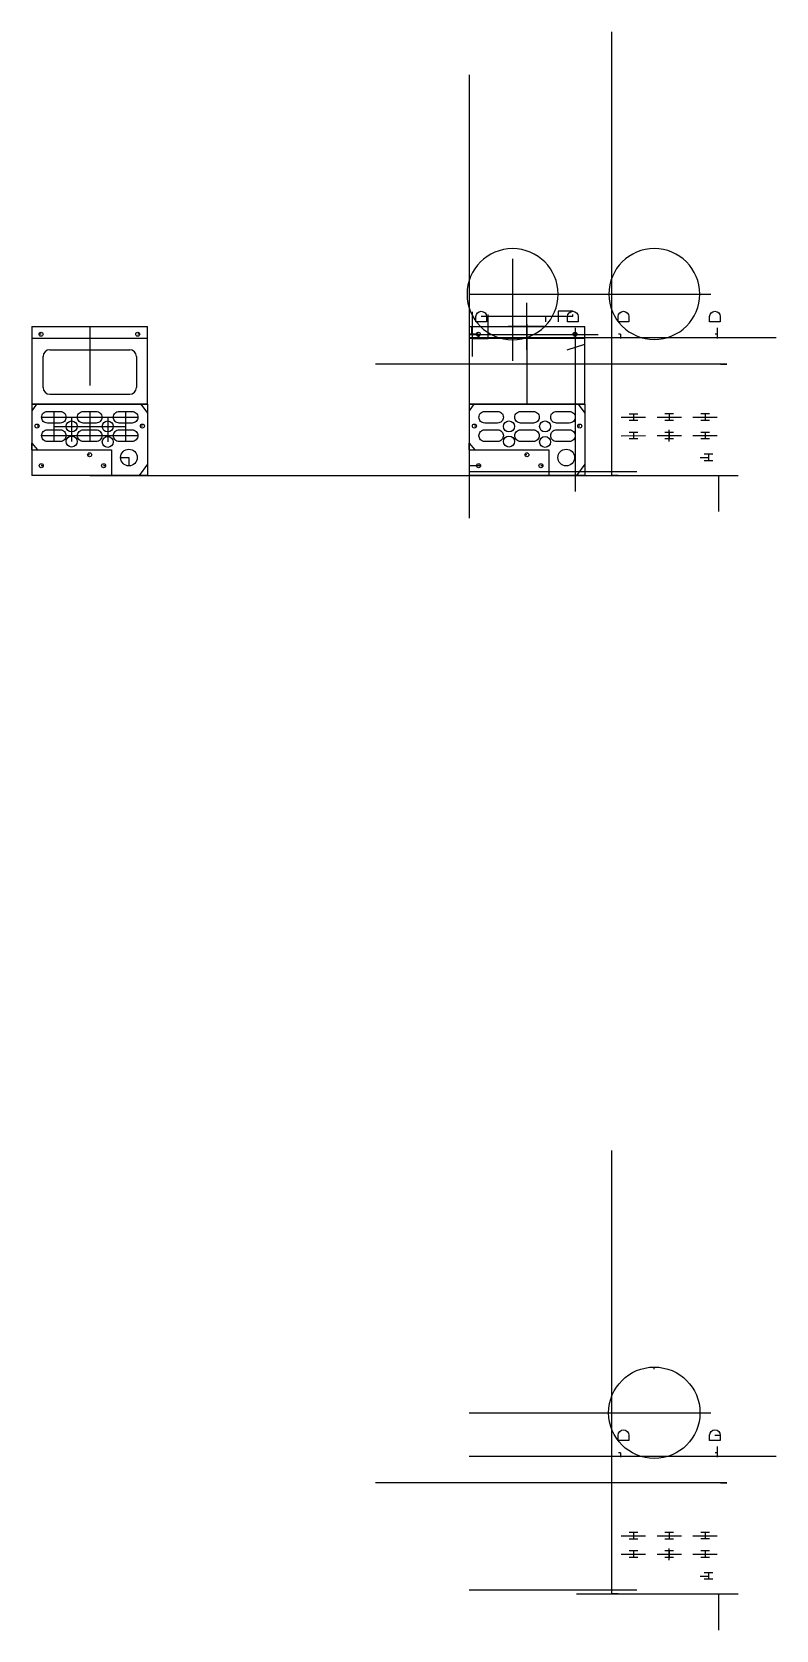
# Model space of a CAD drawing. Header units: millimetres. Extents: x -377 to -42, y -1526 to -807.
import ezdxf

# ---------------------------------------------------------------- set-up
doc = ezdxf.new("R2010")
doc.units = ezdxf.units.MM
doc.header["$MEASUREMENT"] = 0
for name, color, linetype, true_color in [('LCD panel', 7, 'Continuous', 0xc2ced6), ('LED+SWITCH', 7, 'Continuous', 0xc2ced6), ('speaker', 7, 'Continuous', 0xc2ced6)]:
    doc.layers.add(name, color=color, linetype=linetype, true_color=true_color)

msp = doc.modelspace()

# ---------------------------------------------------------------- linework, layer by layer
at = {"layer": 'LCD panel', "color": 1}
for p, q in [((-115.98, -807.1, -1.44), (-115.98, -1006.59, -1.44)), ((-179.98, -826.44, -1.8), (-179.98, -1025.92, -1.8)), ((-179.98, -943.16, -1.8), (-121.97, -943.16, -1.8)), ((-115.98, -1310.37, -1.44), (-115.98, -1509.86, -1.44))]:
    msp.add_line(p, q, dxfattribs=at)
at = {"layer": 'LCD panel'}
for p, q in [((-160.48, -909.19, 1.45), (-160.48, -955.13, 1.45)), ((-154.01, -950.09, 1.5), (-154.01, -928.95, 1.5)), ((-376.79, -939.59), (-324.79, -939.59)), ((-376.79, -939.59), (-376.79, -944.84)), ((-324.79, -944.84), (-324.79, -939.59)), ((-179.98, -939.59, 2), (-127.98, -939.59, 2)), ((-179.98, -939.59, 2), (-179.98, -944.84, 2)), ((-153.98, -974.59, 4.5), (-153.98, -938.59, 4.5)), ((-127.98, -944.84, 2), (-127.98, -939.59, 2)), ((-376.79, -944.84), (-376.79, -944.84)), ((-372.69, -943.09), (-373.59, -943.09)), ((-328.29, -943.09), (-329.19, -943.09)), ((-324.79, -944.84), (-324.79, -944.84)), ((-179.98, -944.84, 2), (-179.98, -944.84, 2)), ((-175.88, -943.09, 2), (-176.78, -943.09, 2)), ((-175.88, -943.09, 4.5), (-175.88, -943.09, -13.91)), ((-135.98, -950.09, 1.5), (-127.98, -947.6, 4.5)), ((-131.48, -943.09, 2), (-132.38, -943.09, 2)), ((-127.98, -944.84, 2), (-127.98, -944.84, 2)), ((-63.98, -956.54, 4.5), (-222.16, -956.54, 4.5)), ((-66.83, -956.54, 4.5), (-63.98, -956.54, 4.5)), ((-376.79, -974.59), (-374.79, -974.59)), ((-366.94, -977.82), (-366.94, -991.36)), ((-350.79, -977.81), (-350.79, -991.35)), ((-334.64, -977.81), (-334.64, -991.35)), ((-324.79, -974.59), (-327.79, -974.59)), ((-179.98, -974.59, 2), (-177.98, -974.59, 2)), ((-179.98, -974.59, -0.4), (-179.98, -974.59, -1.8)), ((-127.98, -974.59, 2), (-130.98, -974.59, 2)), ((-373.59, -984.39), (-374.49, -984.39)), ((-372.44, -980.45), (-329.14, -980.45)), ((-366.94, -984.59), (-334.64, -984.59)), ((-358.92, -980.44), (-358.92, -991.37)), ((-345.29, -980.45), (-340.04, -980.45)), ((-342.67, -980.45), (-342.67, -991.54)), ((-327.09, -984.39), (-327.99, -984.39)), ((-176.78, -984.39, 2), (-177.68, -984.39, 2)), ((-130.28, -984.39, 2), (-131.18, -984.39, 2)), ((-111.63, -980.44, 4.5), (-100.63, -980.44, 4.5)), ((-95.48, -980.43, 4.5), (-84.48, -980.44, 4.5)), ((-79.33, -980.43, 4.5), (-68.33, -980.43, 4.5)), ((-376.79, -995.09), (-376.79, -992.09)), ((-372.44, -988.73), (-329.14, -988.73)), ((-179.98, -995.09, 2), (-179.98, -992.09, 2)), ((-111.63, -988.74, 4.5), (-100.63, -988.72, 4.5)), ((-95.48, -988.72, 4.5), (-84.48, -988.72, 4.5)), ((-79.33, -988.72, 4.5), (-68.33, -988.73, 4.5)), ((-376.79, -995.09), (-376.79, -1006.59)), ((-350.84, -997.34), (-351.74, -997.34)), ((-336.89, -998.58), (-333.14, -998.58)), ((-333.14, -998.58), (-333.14, -1002.33)), ((-179.98, -995.09, 2), (-179.98, -1006.59, 2)), ((-154.03, -997.34, 2), (-154.93, -997.34, 2)), ((-76.08, -998.58, 4.5), (-72.33, -998.58, 4.5)), ((-341.04, -1006.59), (-376.79, -1006.59)), ((-371.69, -1002.24), (-372.59, -1002.24)), ((-343.64, -1002.24), (-344.54, -1002.24)), ((-144.23, -1006.59, 2), (-179.98, -1006.59, 2)), ((-174.88, -1002.24, 2), (-175.78, -1002.24, 2)), ((-146.83, -1002.24, 2), (-147.73, -1002.24, 2)), ((-130.98, -1006.59, 4.5), (-58.92, -1006.59, 4.5)), ((-96.69, -1408.8, -1.8), (-96.69, -1407.8, -1.8)), ((-63.98, -1459.81, 4.5), (-222.16, -1459.81, 4.5)), ((-66.83, -1459.81, 4.5), (-63.98, -1459.81, 4.5)), ((-111.63, -1483.71, 4.5), (-100.63, -1483.71, 4.5)), ((-95.48, -1483.7, 4.5), (-84.48, -1483.71, 4.5)), ((-79.33, -1483.7, 4.5), (-68.33, -1483.7, 4.5)), ((-111.63, -1492.01, 4.5), (-100.63, -1492, 4.5)), ((-95.48, -1491.99, 4.5), (-84.48, -1491.99, 4.5)), ((-79.33, -1491.99, 4.5), (-68.33, -1492, 4.5)), ((-76.08, -1501.85, 4.5), (-72.33, -1501.85, 4.5)), ((-130.98, -1509.86, 4.5), (-58.92, -1509.86, 4.5))]:
    msp.add_line(p, q, dxfattribs=at)
at = {"layer": 'LCD panel', "extrusion": (0, 0, -1)}
for p, q in [((-178.53, -953.11, -0.4), (-178.53, -933.06, -0.4)), ((-178.93, -939.62, -1.8), (-178.93, -943.16, -1.8)), ((-176.78, -943.09, -0.4), (-179.98, -943.09, -0.4)), ((-179.98, -943.16, -1.8), (-179.98, -943.16, 0.4)), ((-179.98, -944.59, -0.4), (-179.98, -944.59, -4.14)), ((-178.53, -945.09, -0.4), (-171.48, -945.09, -0.4)), ((-135.08, -945.09, -0.4), (-135.08, -944.59, -0.4)), ((-132.38, -943.99, -0.4), (-132.38, -944.59, -0.4)), ((-115.98, -942.59, 0.4), (-115.98, -942.59, -3.93)), ((-175.78, -1002.24, 4.5), (-179.98, -1002.24, 4.5)), ((-179.98, -1004.81, -1.8), (-179.98, -1004.81, 13.09)), ((-179.98, -1004.81, -1.8), (-104.59, -1004.81, -1.8)), ((-115.98, -1003.59, 4.5), (-115.98, -1006.59, 4.5)), ((-112.98, -1006.59, 4.5), (-115.98, -1006.59, 4.5)), ((-115.98, -1006.59, 4.5), (-115.98, -1006.59, -0.07)), ((-115.98, -1006.59, -0.07), (-115.98, -1006.59, -6.08)), ((-68.38, -1444.46, 1.5), (-68.38, -1448.26, 1.5)), ((-115.98, -1445.86, 0.4), (-115.98, -1445.86, -3.93)), ((-179.98, -1508.09, -1.8), (-104.59, -1508.09, -1.8)), ((-115.98, -1506.86, 4.5), (-115.98, -1509.86, 4.5)), ((-112.98, -1509.86, 4.5), (-115.98, -1509.86, 4.5)), ((-115.98, -1509.86, 4.5), (-115.98, -1509.86, -0.07)), ((-115.98, -1509.86, -0.07), (-115.98, -1509.86, -6.08))]:
    msp.add_line(p, q, dxfattribs=at)
at = {"layer": 'LCD panel', "extrusion": (-1.83697e-16, 1, 0)}
for p, q in [((-171.48, -945.09, -0.4), (-171.48, -934.2, -0.4)), ((-175.88, -943.09, -0.4), (-175.88, -945.09, -0.4))]:
    msp.add_line(p, q, dxfattribs=at)
at = {"layer": 'LCD panel', "extrusion": (-1.98994e-15, 1, 2.46519e-32)}
for p, q in [((-133.38, -932.79, -0.4), (-139.97, -932.79, -0.4)), ((-139.97, -932.79, -0.4), (-139.97, -937.59, -0.4)), ((-133.38, -935.19, 4.5), (-133.38, -934.29, 4.5)), ((-133.38, -935.19, 4.5), (-174.58, -935.19, 4.5)), ((-145.48, -937.59, 4.5), (-145.48, -935.19, 4.5)), ((-69.38, -1438.46, 4.5), (-66.98, -1438.46, 4.5))]:
    msp.add_line(p, q, dxfattribs=at)
at = {"layer": 'LCD panel', "extrusion": (-1.83697e-16, 1, -2.22045e-16)}
msp.add_line((-350.79, -939.59), (-350.79, -966.24), dxfattribs=at)
at = {"layer": 'LCD panel', "extrusion": (-1, -1.83697e-16, 0)}
msp.add_line((-145.48, -939.59, 4.5), (-162.48, -939.59, 4.5), dxfattribs=at)
at = {"layer": 'LCD panel', "extrusion": (-2.13529e-16, 1, 0)}
msp.add_line((-132.38, -940.29, -0.4), (-132.38, -945.09, -0.4), dxfattribs=at)
at = {"layer": 'LCD panel', "extrusion": (-2.43361e-16, 1, 0)}
for p, q in [((-68.38, -940.29, -0.4), (-68.38, -945.09, -0.4)), ((-68.38, -1443.56, -0.4), (-68.38, -1448.36, -0.4))]:
    msp.add_line(p, q, dxfattribs=at)
at = {"layer": 'LCD panel', "color": 2}
for p, q in [((-376.79, -944.84), (-324.79, -944.84)), ((-376.79, -944.84), (-376.79, -974.59)), ((-324.79, -974.59), (-324.79, -944.84)), ((-179.98, -944.84, 2), (-127.98, -944.84, 2)), ((-179.98, -944.84, 2), (-179.98, -974.59, 2)), ((-127.98, -974.59, 2), (-127.98, -944.84, 2)), ((-371.79, -967.09), (-371.79, -953.09)), ((-329.79, -953.09), (-329.79, -967.09)), ((-376.79, -974.59), (-324.79, -974.59)), ((-179.98, -974.59, 2), (-127.98, -974.59, 2))]:
    msp.add_line(p, q, dxfattribs=at)
at = {"layer": 'LCD panel', "color": 3, "extrusion": (0, 0, -1)}
for p, q in [((-179.98, -944.59, -1.8), (-41.9, -944.59, -1.8)), ((-179.98, -1447.86, -1.8), (-41.9, -1447.86, -1.8))]:
    msp.add_line(p, q, dxfattribs=at)
at = {"layer": 'LCD panel', "extrusion": (-4.56983e-16, 1, 0)}
msp.add_line((-175.88, -943.09, -0.4), (-176.78, -943.09, -0.4), dxfattribs=at)
at = {"layer": 'LCD panel', "extrusion": (-4.86815e-16, 1, 0)}
msp.add_line((-132.38, -943.09, -0.4), (-133.28, -943.09, -0.4), dxfattribs=at)
at = {"layer": 'LCD panel', "color": 1, "extrusion": (0, 0, -1)}
msp.add_line((-132.38, -943.09, -1.83), (-132.38, -1013.83, -1.83), dxfattribs=at)
at = {"layer": 'LCD panel', "extrusion": (-6.4068e-16, 1, 0)}
for p, q in [((-111.88, -943.09, -0.4), (-112.78, -943.09, -0.4)), ((-111.88, -1446.36, -0.4), (-112.78, -1446.36, -0.4))]:
    msp.add_line(p, q, dxfattribs=at)
at = {"layer": 'LCD panel', "extrusion": (-3.67394e-16, 1, 0)}
for p, q in [((-111.88, -943.09, -0.4), (-111.88, -945.09, -0.4)), ((-111.88, -1446.36, -0.4), (-111.88, -1448.36, -0.4))]:
    msp.add_line(p, q, dxfattribs=at)
at = {"layer": 'LCD panel', "extrusion": (-5.16647e-16, 1, 0)}
for p, q in [((-68.38, -943.09, -0.4), (-69.28, -943.09, -0.4)), ((-68.38, -1446.36, -0.4), (-69.28, -1446.36, -0.4))]:
    msp.add_line(p, q, dxfattribs=at)
at = {"layer": 'LCD panel', "color": 2, "extrusion": (-1.83697e-16, 1, -2.22045e-16)}
msp.add_line((-368.79, -970.09), (-332.79, -970.09), dxfattribs=at)
at = {"layer": 'LCD panel', "color": 3}
for p, q in [((-324.79, -974.59), (-376.79, -974.59)), ((-376.79, -974.59), (-376.79, -995.09)), ((-374.79, -974.59), (-376.79, -977.59)), ((-327.79, -974.59), (-324.79, -978.59)), ((-324.79, -974.59), (-324.79, -1006.59)), ((-127.98, -974.59, 2), (-179.98, -974.59, 2)), ((-179.98, -974.59, 2), (-179.98, -995.09, 2)), ((-177.98, -974.59, 2), (-179.98, -977.59, 2)), ((-130.98, -974.59, 2), (-127.98, -978.59, 2)), ((-127.98, -974.59, 2), (-127.98, -1006.59, 2)), ((-376.79, -992.09), (-374.29, -995.09)), ((-179.98, -992.09, 2), (-177.48, -995.09, 2)), ((-376.79, -995.09), (-341.04, -995.09)), ((-341.04, -995.09), (-341.04, -1006.59)), ((-179.98, -995.09, 2), (-144.23, -995.09, 2)), ((-144.23, -995.09, 2), (-144.23, -1006.59, 2)), ((-324.79, -1006.59), (-341.04, -1006.59)), ((-324.79, -1001.59), (-328.54, -1006.59)), ((-127.98, -1006.59, 2), (-144.23, -1006.59, 2)), ((-127.98, -1001.59, 2), (-131.73, -1006.59, 2))]:
    msp.add_line(p, q, dxfattribs=at)
at = {"layer": 'LCD panel', "extrusion": (-4.86056e-16, 1, 0)}
msp.add_line((-153.98, -974.59, 4.5), (-175.25, -974.59, 4.5), dxfattribs=at)
at = {"layer": 'LCD panel', "extrusion": (-5.28456e-15, 1, 2.46519e-32)}
for p, q in [((-89.98, -991.35, 2), (-89.98, -986.1, 2)), ((-89.98, -1494.62, 2), (-89.98, -1489.37, 2))]:
    msp.add_line(p, q, dxfattribs=at)
at = {"layer": 'LCD panel', "color": 5, "extrusion": (-1.83697e-16, 1, -2.22045e-16)}
for p, q in [((-350.8, -1006.59), (-131.73, -1006.59)), ((-131.73, -1006.59), (-67.73, -1006.59)), ((-131.73, -1509.86), (-67.73, -1509.86))]:
    msp.add_line(p, q, dxfattribs=at)
at = {"layer": 'LCD panel', "color": 5}
for p, q in [((-67.73, -1006.59), (-67.73, -1022.84)), ((-67.73, -1509.86), (-67.73, -1526.11))]:
    msp.add_line(p, q, dxfattribs=at)
at = {"layer": 'LCD panel', "elevation": 4.5}
for points in [[(-174.58, -937.59), (-176.98, -937.59), (-176.98, -935.19, -1), (-172.18, -935.19), (-172.18, -937.59)], [(-133.38, -937.59), (-135.78, -937.59), (-135.78, -935.19, -1), (-130.98, -935.19), (-130.98, -937.59)], [(-110.58, -937.59), (-112.98, -937.59), (-112.98, -935.19, -1), (-108.18, -935.19), (-108.18, -937.59)], [(-69.38, -937.59), (-71.78, -937.59), (-71.78, -935.19, -1), (-66.98, -935.19), (-66.98, -937.59)], [(-110.58, -1440.86), (-112.98, -1440.86), (-112.98, -1438.46, -1), (-108.18, -1438.46), (-108.18, -1440.86)], [(-69.38, -1440.86), (-71.78, -1440.86), (-71.78, -1438.46, -1), (-66.98, -1438.46), (-66.98, -1440.86)]]:
    msp.add_lwpolyline(points, format="xyb", close=True, dxfattribs=at)
at = {"layer": 'LCD panel', "color": 2, "extrusion": (-1.83697e-16, 1, -2.22045e-16), "elevation": -950.09}
msp.add_lwpolyline([(368.79, 0), (332.79, 0)], dxfattribs=at)
at = {"layer": 'LCD panel', "color": 3}
for points in [[(-369.82, -977.82), (-364.06, -977.82, -0.414214), (-361.44, -980.44), (-361.44, -980.45, -0.414214), (-364.06, -983.07), (-369.82, -983.07, -0.414214), (-372.44, -980.45), (-372.44, -980.44, -0.414214)], [(-353.67, -977.81), (-347.91, -977.81, -0.414214), (-345.29, -980.43), (-345.29, -980.44, -0.414214), (-347.91, -983.06), (-353.67, -983.06, -0.414214), (-356.29, -980.44), (-356.29, -980.43, -0.414214)], [(-337.52, -977.81), (-331.76, -977.81, -0.414214), (-329.14, -980.43), (-329.14, -980.44, -0.414214), (-331.76, -983.06), (-337.52, -983.06, -0.414214), (-340.14, -980.44), (-340.14, -980.43, -0.414214)], [(-369.82, -986.11), (-364.06, -986.11, -0.414214), (-361.44, -988.73), (-361.44, -988.74, -0.414214), (-364.06, -991.36), (-369.82, -991.36, -0.414214), (-372.44, -988.74), (-372.44, -988.73, -0.414214)], [(-353.67, -986.1), (-347.91, -986.1, -0.414214), (-345.29, -988.72), (-345.29, -988.73, -0.414214), (-347.91, -991.35), (-353.67, -991.35, -0.414214), (-356.29, -988.73), (-356.29, -988.72, -0.414214)], [(-337.52, -986.1), (-331.76, -986.1, -0.414214), (-329.14, -988.72), (-329.14, -988.73, -0.414214), (-331.76, -991.35), (-337.52, -991.35, -0.414214), (-340.14, -988.73), (-340.14, -988.72, -0.414214)]]:
    msp.add_lwpolyline(points, format="xyb", close=True, dxfattribs=at)
at = {"layer": 'LCD panel', "color": 3, "elevation": 2}
for points in [[(-173.01, -977.82), (-167.25, -977.82, -0.414214), (-164.63, -980.44), (-164.63, -980.45, -0.414214), (-167.25, -983.07), (-173.01, -983.07, -0.414214), (-175.63, -980.45), (-175.63, -980.44, -0.414214)], [(-156.86, -977.81), (-151.1, -977.81, -0.414214), (-148.48, -980.43), (-148.48, -980.44, -0.414214), (-151.1, -983.06), (-156.86, -983.06, -0.414214), (-159.48, -980.44), (-159.48, -980.43, -0.414214)], [(-140.71, -977.81), (-134.95, -977.81, -0.414214), (-132.33, -980.43), (-132.33, -980.44, -0.414214), (-134.95, -983.06), (-140.71, -983.06, -0.414214), (-143.33, -980.44), (-143.33, -980.43, -0.414214)], [(-173.01, -986.11), (-167.25, -986.11, -0.414214), (-164.63, -988.73), (-164.63, -988.74, -0.414214), (-167.25, -991.36), (-173.01, -991.36, -0.414214), (-175.63, -988.74), (-175.63, -988.73, -0.414214)], [(-156.86, -986.1), (-151.1, -986.1, -0.414214), (-148.48, -988.72), (-148.48, -988.73, -0.414214), (-151.1, -991.35), (-156.86, -991.35, -0.414214), (-159.48, -988.73), (-159.48, -988.72, -0.414214)], [(-140.71, -986.1), (-134.95, -986.1, -0.414214), (-132.33, -988.72), (-132.33, -988.73, -0.414214), (-134.95, -991.35), (-140.71, -991.35, -0.414214), (-143.33, -988.73), (-143.33, -988.72, -0.414214)]]:
    msp.add_lwpolyline(points, format="xyb", close=True, dxfattribs=at)
at = {"layer": 'LCD panel'}
for centre, radius in [((-372.69, -943.09), 0.9), ((-329.19, -943.09), 0.9), ((-175.88, -943.09, 2), 0.9), ((-132.38, -943.09, 2), 0.9), ((-374.49, -984.39), 0.9), ((-358.92, -984.59), 2.48), ((-342.67, -984.59), 2.48), ((-327.09, -984.39), 0.9), ((-177.68, -984.39, 2), 0.9), ((-162.1, -984.59, 2), 2.48), ((-145.85, -984.59, 2), 2.48), ((-130.28, -984.39, 2), 0.9), ((-358.92, -991.37), 2.48), ((-342.67, -991.54), 2.48), ((-162.1, -991.37, 2), 2.48), ((-145.85, -991.54, 2), 2.48), ((-350.84, -997.34), 0.9), ((-154.03, -997.34, 2), 0.9), ((-372.59, -1002.24), 0.9), ((-344.54, -1002.24), 0.9), ((-175.78, -1002.24, 2), 0.9), ((-147.73, -1002.24, 2), 0.9), ((-96.69, -1428.36, -1.8), 20.56)]:
    msp.add_circle(centre, radius, dxfattribs=at)
at = {"layer": 'LCD panel', "color": 3}
for centre in [(-333.14, -998.58), (-136.33, -998.58, 2)]:
    msp.add_circle(centre, 3.75, dxfattribs=at)
at = {"layer": 'LCD panel', "color": 2}
for centre, start, end in [((-368.79, -953.09), 90, 180), ((-332.79, -953.09), 0, 90), ((-368.79, -967.09), 180, 270), ((-332.79, -967.09), 270, 0)]:
    msp.add_arc(centre, 3, start, end, dxfattribs=at)
at = {"layer": 'LED+SWITCH', "extrusion": (0, 1, -2.22045e-16)}
for p, q in [((-104.18, -978.99, 4.5), (-108.08, -978.99, 4.5)), ((-106.13, -978.99, 4.5), (-106.13, -981.89, 4.5)), ((-88.03, -978.98, 4.5), (-91.93, -978.98, 4.5)), ((-89.98, -978.98, 4.5), (-89.98, -981.88, 4.5)), ((-71.88, -978.98, 4.5), (-75.78, -978.98, 4.5)), ((-73.83, -978.98, 4.5), (-73.83, -981.88, 4.5)), ((-104.18, -987.28, 4.5), (-108.08, -987.28, 4.5)), ((-106.13, -987.28, 4.5), (-106.13, -990.18, 4.5)), ((-88.03, -987.27, 4.5), (-91.93, -987.27, 4.5)), ((-89.98, -987.27, 4.5), (-89.98, -990.17, 4.5)), ((-71.88, -987.27, 4.5), (-75.78, -987.27, 4.5)), ((-73.83, -987.27, 4.5), (-73.83, -990.17, 4.5)), ((-70.38, -997.13, 4.5), (-74.28, -997.13, 4.5)), ((-72.33, -997.13, 4.5), (-72.33, -1000.03, 4.5)), ((-104.18, -1482.26, 4.5), (-108.08, -1482.26, 4.5)), ((-106.13, -1482.26, 4.5), (-106.13, -1485.16, 4.5)), ((-88.03, -1482.26, 4.5), (-91.93, -1482.26, 4.5)), ((-89.98, -1482.26, 4.5), (-89.98, -1485.16, 4.5)), ((-71.88, -1482.25, 4.5), (-75.78, -1482.25, 4.5)), ((-73.83, -1482.25, 4.5), (-73.83, -1485.15, 4.5)), ((-104.18, -1490.55, 4.5), (-108.08, -1490.55, 4.5)), ((-106.13, -1490.55, 4.5), (-106.13, -1493.45, 4.5)), ((-88.03, -1490.54, 4.5), (-91.93, -1490.54, 4.5)), ((-89.98, -1490.54, 4.5), (-89.98, -1493.44, 4.5)), ((-71.88, -1490.55, 4.5), (-75.78, -1490.55, 4.5)), ((-73.83, -1490.55, 4.5), (-73.83, -1493.45, 4.5)), ((-70.38, -1500.4, 4.5), (-74.28, -1500.4, 4.5)), ((-72.33, -1500.4, 4.5), (-72.33, -1503.3, 4.5))]:
    msp.add_line(p, q, dxfattribs=at)
at = {"layer": 'LED+SWITCH', "extrusion": (-1.22465e-16, -1.22465e-16, -1)}
for p, q in [((-104.18, -981.89, 4.5), (-108.08, -981.89, 4.5)), ((-88.03, -981.88, 4.5), (-91.93, -981.88, 4.5)), ((-104.18, -990.18, 4.5), (-108.08, -990.18, 4.5)), ((-88.03, -990.17, 4.5), (-91.93, -990.17, 4.5)), ((-71.88, -990.17, 4.5), (-75.78, -990.17, 4.5)), ((-70.38, -1000.03, 4.5), (-74.28, -1000.03, 4.5)), ((-104.18, -1485.16, 4.5), (-108.08, -1485.16, 4.5)), ((-88.03, -1485.16, 4.5), (-91.93, -1485.16, 4.5)), ((-104.18, -1493.45, 4.5), (-108.08, -1493.45, 4.5)), ((-88.03, -1493.44, 4.5), (-91.93, -1493.44, 4.5)), ((-71.88, -1493.45, 4.5), (-75.78, -1493.45, 4.5)), ((-70.38, -1503.3, 4.5), (-74.28, -1503.3, 4.5))]:
    msp.add_line(p, q, dxfattribs=at)
at = {"layer": 'LED+SWITCH', "extrusion": (-2.44929e-16, -1.22465e-16, -1)}
for p, q in [((-71.88, -981.88, 4.5), (-75.78, -981.88, 4.5)), ((-71.88, -1485.15, 4.5), (-75.78, -1485.15, 4.5))]:
    msp.add_line(p, q, dxfattribs=at)
at = {"layer": 'LED+SWITCH', "extrusion": (-2.46716e-15, -1, 0)}
for p, q in [((-106.13, -987.28, 4.5), (-106.13, -990.18, 4.5)), ((-106.13, -1490.55, 4.5), (-106.13, -1493.45, 4.5))]:
    msp.add_line(p, q, dxfattribs=at)
at = {"layer": 'speaker', "extrusion": (0, 0, -1)}
for p, q in [((-179.98, -925.09, -1.8), (-71.21, -925.09, -1.8)), ((-179.98, -1428.36, -1.8), (-71.21, -1428.36, -1.8))]:
    msp.add_line(p, q, dxfattribs=at)
for centre, radius in [((160.48, -925.09, 1.8), 20.5), ((96.69, -925.02, 1.8), 20.44)]:
    msp.add_circle(centre, radius, dxfattribs=at)

doc.saveas('drawing.dxf')
